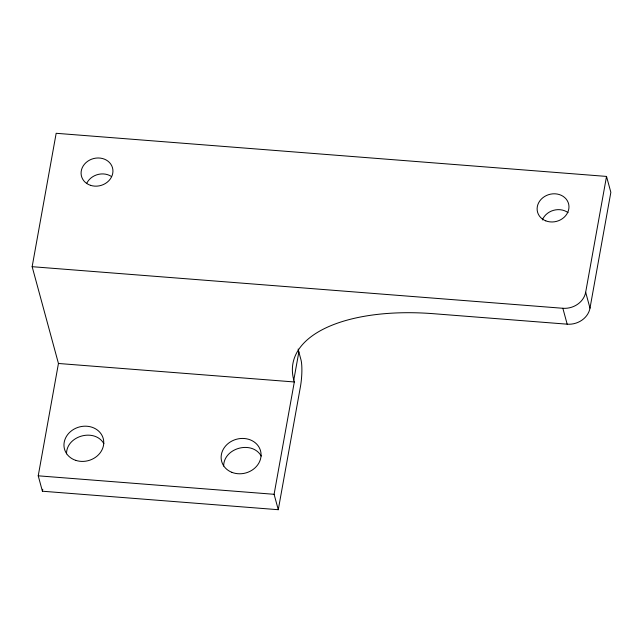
<?xml version="1.0" encoding="UTF-8"?>
<svg xmlns="http://www.w3.org/2000/svg" width="643" height="643" viewBox="0 0 643 643"><rect width="100%" height="100%" fill="white"/><g stroke="black" fill="none" stroke-linecap="round" stroke-linejoin="round"><path stroke-width="0.96" d="M66.518 453.87C66.358 435.649 94.738 427.9 103.877 443.654M223.643 466.054C223.772 447.777 252.185 440.182 261.251 456.072M32.15 266.692L56.166 133.294L606.526 176.423L610.85 192.321L589.993 308.166A20.078 17.425 -15.2 0 1 567.174 324.176L433.519 313.704A164.648 75.657 10.2 0 0 293.795 380.037L294.317 381.966L274.095 494.298L278.274 509.706L42.406 491.22L38.226 475.82L58.449 363.48L32.15 266.692L562.858 308.278A20.078 17.425 -15.2 0 0 585.669 292.26L606.526 176.423M42.406 491.22L42.76 489.259M293.795 380.037L298.85 351.954A164.648 75.657 10.2 0 1 298.167 349.028M278.274 509.706L300.402 386.845A20.078 3.802 -85.5 0 0 300.94 359.662L298.85 351.954M58.449 363.48L294.317 381.966M38.226 475.82L274.095 494.298M585.669 292.26L589.993 308.166M562.858 308.278L567.174 324.176M86.805 183.175A16.067 13.937 -15.2 0 1 111.392 176.455M542.362 219.946A16.067 13.937 -15.2 0 1 568.05 212.632M75.713 460.348A20.078 17.425 -15.2 0 0 103.66 440.736A20.078 17.425 -15.2 0 0 72.193 430.296A20.078 17.425 -15.2 0 0 75.713 460.348M231.842 472.324A20.142 17.482 -15.2 0 0 261.058 454.111A20.142 17.482 -15.2 0 0 230.403 441.902A20.142 17.482 -15.2 0 0 231.842 472.324M90.502 185.321A16.067 13.937 -15.2 0 0 112.863 169.631A16.067 13.937 -15.2 0 0 87.681 161.272A16.067 13.937 -15.2 0 0 90.502 185.321M545.77 220.854A16.067 13.937 -15.2 0 0 568.959 206.186A16.067 13.937 -15.2 0 0 544.42 196.613A16.067 13.937 -15.2 0 0 545.77 220.854"/></g></svg>
